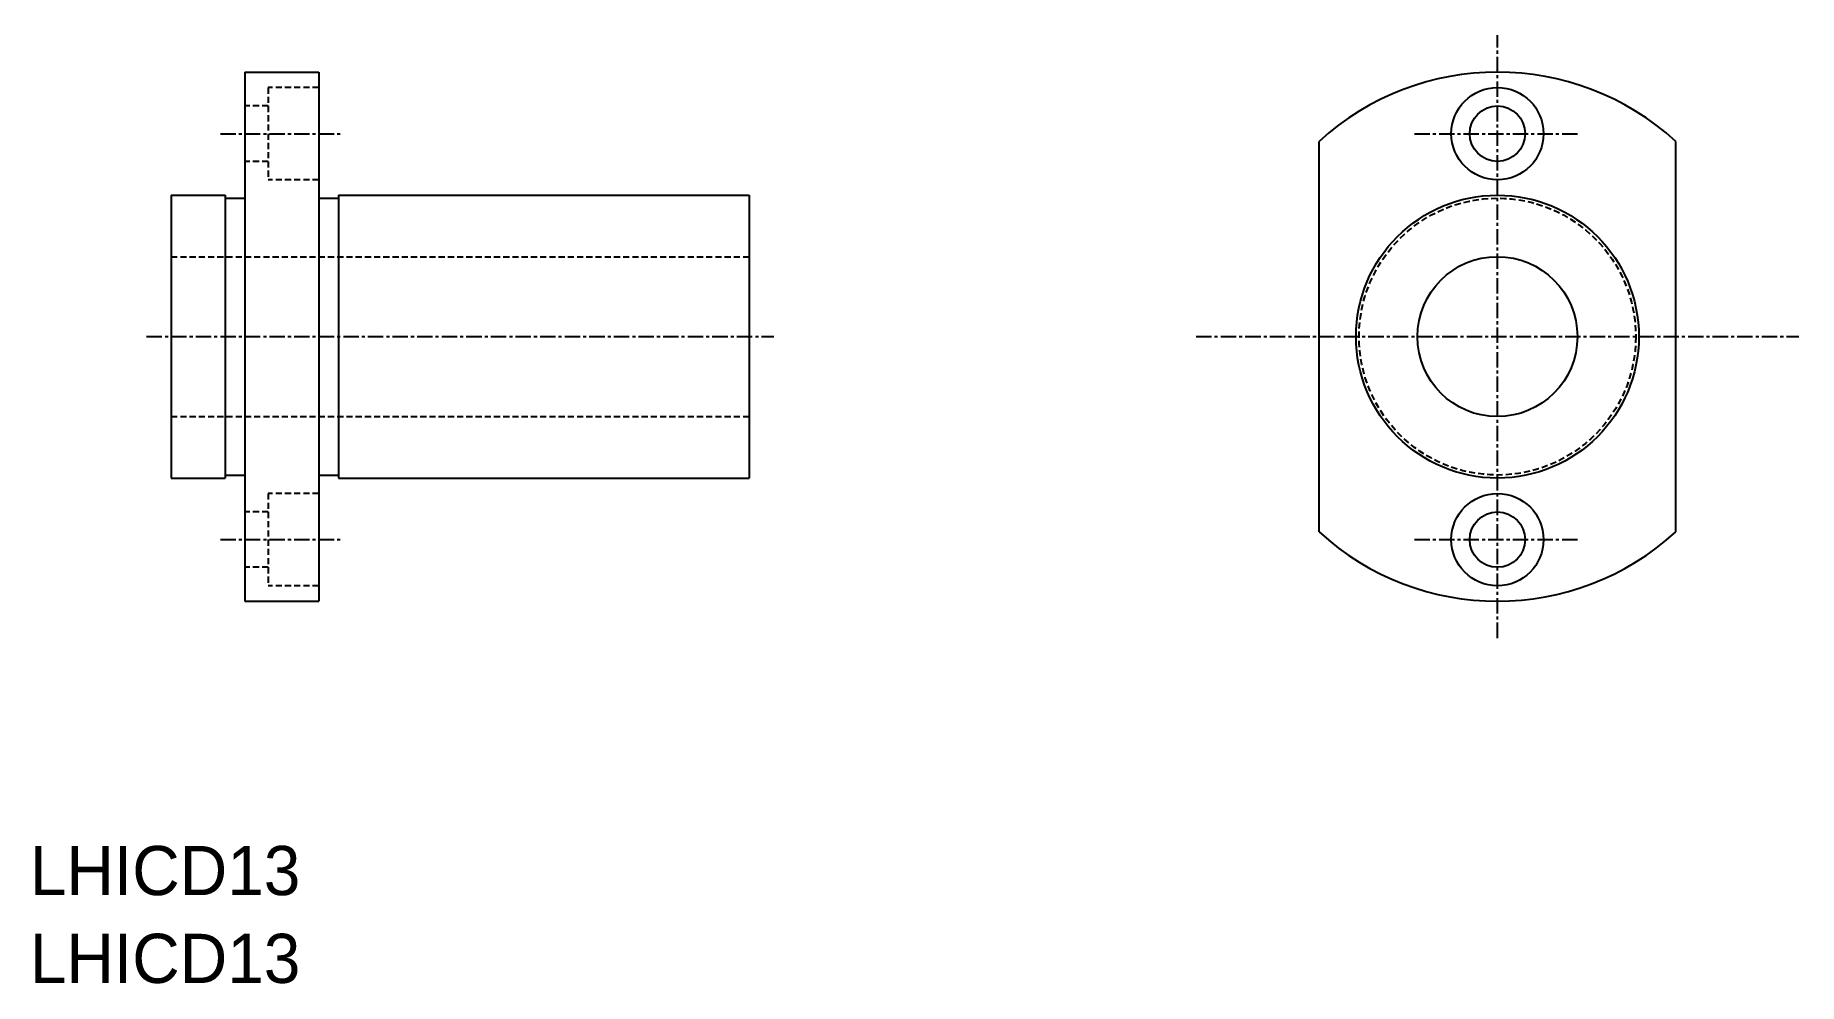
# Model space of a CAD drawing. Extents: x 213 to 356, y 131 to 208.
import ezdxf

# ---------------------------------------------------------------- set-up
doc = ezdxf.new("R2010")
doc.units = 0
doc.linetypes.add('CENTER', pattern=[2, 1.25, -0.25, 0.25, -0.25])
doc.linetypes.add('DASHED', pattern=[0.75, 0.5, -0.25])
doc.layers.get('0').update_dxf_attribs({"linetype": 'CONTINUOUS'})
doc.layers.add('CENTER', color=1, linetype='CENTER')

msp = doc.modelspace()

# ---------------------------------------------------------------- linework, layer by layer
at = {"color": 7, "linetype": 'CONTINUOUS'}
for p, q in [((229.81, 205.41), (235.81, 205.41)), ((229.81, 205.41), (229.81, 162.41)), ((235.81, 205.41), (235.81, 162.41)), ((317.15, 168.03), (317.15, 199.78)), ((346.15, 168.03), (346.15, 199.78)), ((223.81, 195.41), (228.21, 195.41)), ((223.81, 195.41), (223.81, 172.41)), ((228.21, 195.41), (228.21, 172.41)), ((228.21, 195.16), (229.81, 195.16)), ((235.81, 195.16), (237.41, 195.16)), ((237.41, 195.41), (270.81, 195.41)), ((237.41, 195.41), (237.41, 172.41)), ((270.81, 195.41), (270.81, 172.41)), ((223.81, 172.41), (228.21, 172.41)), ((228.21, 172.66), (229.81, 172.66)), ((235.81, 172.66), (237.41, 172.66)), ((237.41, 172.41), (270.81, 172.41)), ((229.81, 162.41), (235.81, 162.41))]:
    msp.add_line(p, q, dxfattribs=at)
at = {"color": 3, "linetype": 'DASHED'}
for p, q in [((235.81, 204.16), (231.71, 204.16)), ((231.71, 204.16), (231.71, 196.66)), ((231.71, 202.66), (229.81, 202.66)), ((231.71, 198.16), (229.81, 198.16)), ((235.81, 196.66), (231.71, 196.66)), ((223.81, 190.41), (270.81, 190.41)), ((223.81, 177.41), (270.81, 177.41)), ((235.81, 171.16), (231.71, 171.16)), ((231.71, 171.16), (231.71, 163.66)), ((231.71, 169.66), (229.81, 169.66)), ((231.71, 165.16), (229.81, 165.16)), ((235.81, 163.66), (231.71, 163.66))]:
    msp.add_line(p, q, dxfattribs=at)
at = {"color": 7, "linetype": 'CONTINUOUS'}
for centre, radius in [((331.65, 200.41), 3.75), ((331.65, 200.41), 2.25), ((331.65, 183.91), 11.5), ((331.65, 183.91), 6.5), ((331.65, 167.41), 3.75), ((331.65, 167.41), 2.25)]:
    msp.add_circle(centre, radius, dxfattribs=at)
at = {"color": 3, "linetype": 'DASHED'}
msp.add_circle((331.65, 183.91), 11.25, dxfattribs=at)
at = {"color": 7, "linetype": 'CONTINUOUS'}
for start, end in [(47.591, 132.409), (227.591, 312.409)]:
    msp.add_arc((331.65, 183.91), 21.5, start, end, dxfattribs=at)
at = {"layer": 'CENTER', "color": 1, "linetype": 'CENTER'}
for p, q in [((331.65, 159.41), (331.65, 208.41)), ((227.81, 200.41), (237.81, 200.41)), ((324.9, 200.41), (338.4, 200.41)), ((221.81, 183.91), (272.81, 183.91)), ((307.15, 183.91), (356.15, 183.91)), ((227.81, 167.41), (237.81, 167.41)), ((324.9, 167.41), (338.4, 167.41))]:
    msp.add_line(p, q, dxfattribs=at)

# ---------------------------------------------------------------- texts
at = {"color": 7, "linetype": 'CONTINUOUS'}
for p in [(212.32, 138.51), (212.32, 131.37)]:
    msp.add_text('LHICD13', height=4, dxfattribs=at).set_placement(p)

doc.saveas('drawing.dxf')
